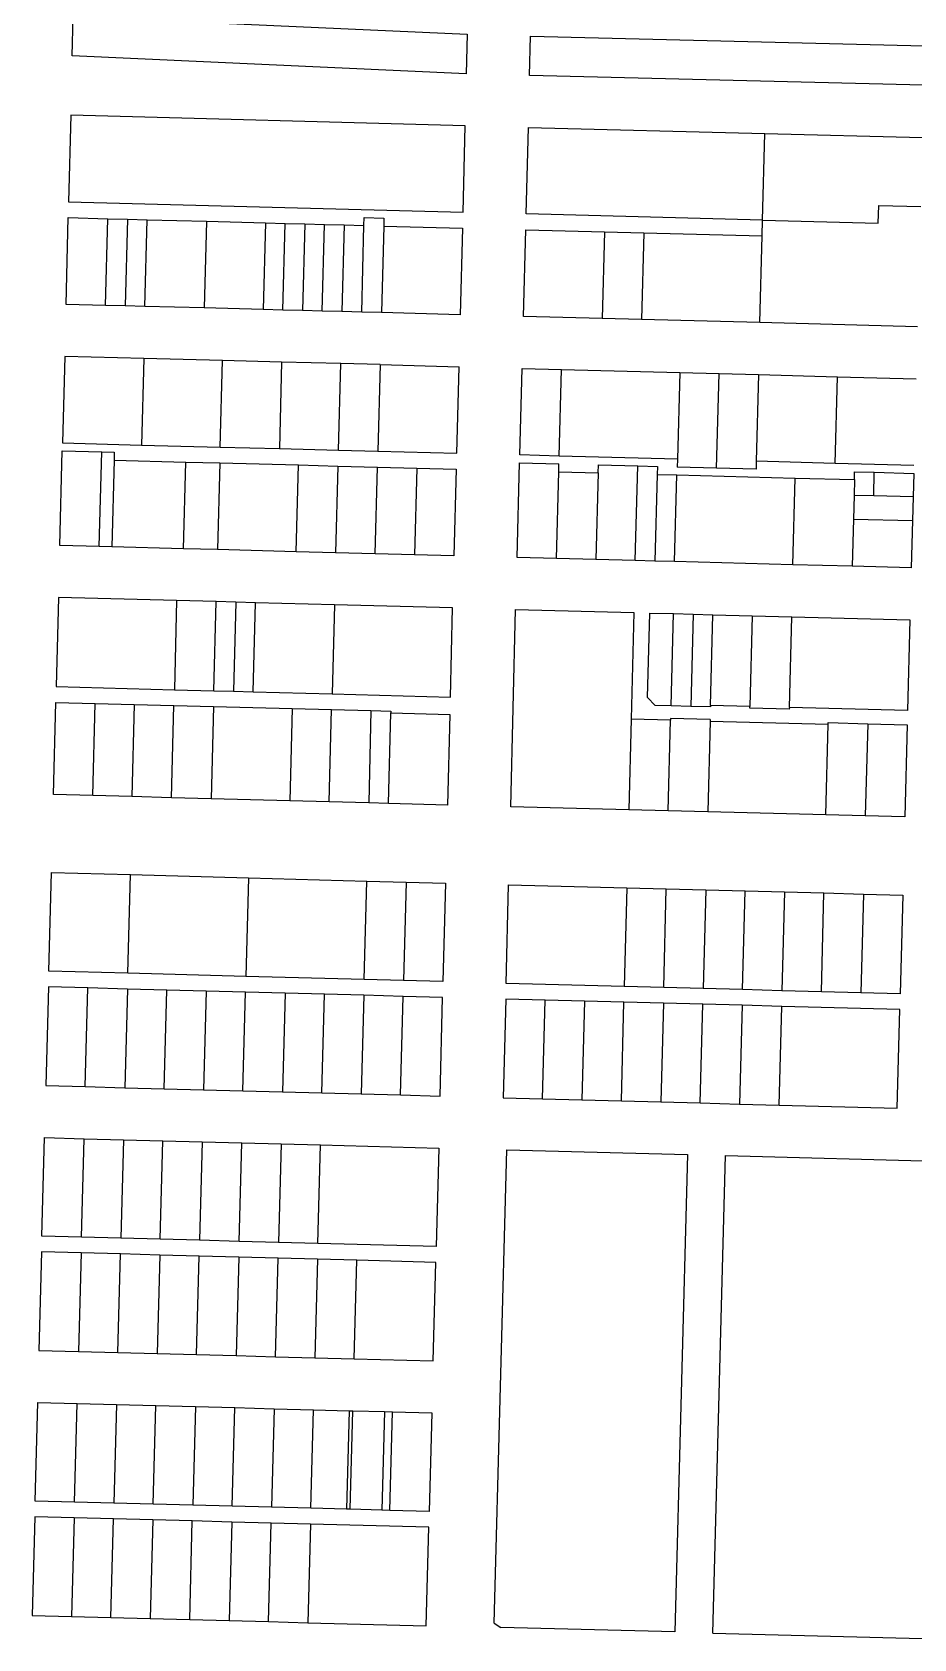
# Model space of a CAD drawing. Header units: inches. Extents: x 486468 to 494399, y 5455955 to 5460553.
# Drawn here: x 490618 to 490958, y 5456439 to 5457060 of the extents above; entities that cross this region are included whole.
import ezdxf

# ---------------------------------------------------------------- set-up
doc = ezdxf.new("R2010")
doc.units = ezdxf.units.IN
doc.header["$MEASUREMENT"] = 0
doc.layers.add('ParcelLines', color=10, linetype='Continuous')

msp = doc.modelspace()

# ---------------------------------------------------------------- linework, layer by layer
at = {"layer": 'ParcelLines', "color": 1}
for p, q in [((490633.114, 5457050.574), (490633.514, 5457065.824)), ((490633.514, 5457065.824), (490785.714, 5457058.931)), ((490785.714, 5457058.931), (490785.315, 5457043.73)), ((490809.715, 5457043.081), (490810.114, 5457058.282)), ((490810.114, 5457058.282), (490962.363, 5457054.431)), ((490785.315, 5457043.73), (490633.114, 5457050.574)), ((490961.963, 5457039.23), (490809.715, 5457043.081)), ((490632.615, 5457027.674), (490631.715, 5456994.223)), ((490784.915, 5457023.58), (490632.615, 5457027.674)), ((490784.066, 5456990.179), (490784.915, 5457023.58)), ((490808.416, 5456989.53), (490809.315, 5457022.931)), ((490809.315, 5457022.931), (490900.664, 5457020.621)), ((490899.765, 5456987.13), (490900.664, 5457020.621)), ((490900.664, 5457020.621), (490961.564, 5457019.08)), ((490631.715, 5456994.223), (490784.066, 5456990.179)), ((490899.765, 5456987.13), (490808.416, 5456989.53)), ((490944.465, 5456985.98), (490944.664, 5456992.83)), ((490630.716, 5456954.623), (490631.566, 5456988.123)), ((490631.566, 5456988.123), (490646.816, 5456987.714)), ((490645.966, 5456954.224), (490646.816, 5456987.714)), ((490646.816, 5456987.714), (490654.416, 5456987.514)), ((490654.416, 5456987.514), (490653.566, 5456954.024)), ((490654.416, 5456987.514), (490662.066, 5456987.315)), ((490661.166, 5456953.824), (490662.066, 5456987.315)), ((490662.066, 5456987.315), (490684.916, 5456986.705)), ((490684.916, 5456986.705), (490707.766, 5456986.096)), ((490707.766, 5456986.096), (490715.366, 5456985.897)), ((490715.366, 5456985.897), (490722.966, 5456985.687)), ((490722.966, 5456985.687), (490730.566, 5456985.487)), ((490730.566, 5456985.487), (490738.216, 5456985.278)), ((490738.216, 5456985.278), (490737.317, 5456951.827)), ((490738.216, 5456985.278), (490745.817, 5456985.078)), ((490744.967, 5456951.627), (490745.817, 5456985.078)), ((490745.817, 5456985.078), (490745.915, 5456988.128)), ((490745.915, 5456988.128), (490753.516, 5456987.928)), ((490753.416, 5456984.878), (490752.567, 5456951.428)), ((490753.516, 5456987.928), (490753.416, 5456984.878)), ((490753.416, 5456984.878), (490783.916, 5456984.079)), ((490783.916, 5456984.079), (490783.018, 5456950.629)), ((490807.418, 5456949.98), (490808.266, 5456983.43)), ((490808.266, 5456983.43), (490838.716, 5456982.65)), ((490838.716, 5456982.65), (490853.966, 5456982.26)), ((490899.615, 5456981.08), (490899.765, 5456987.13)), ((490899.765, 5456987.13), (490944.465, 5456985.98)), ((490853.966, 5456982.26), (490899.615, 5456981.08)), ((490898.766, 5456947.579), (490899.615, 5456981.08)), ((490645.966, 5456954.224), (490630.716, 5456954.623)), ((490653.566, 5456954.024), (490645.966, 5456954.224)), ((490661.166, 5456953.824), (490653.566, 5456954.024)), ((490684.017, 5456953.225), (490661.166, 5456953.824)), ((490706.867, 5456952.626), (490684.017, 5456953.225)), ((490714.517, 5456952.426), (490706.867, 5456952.626)), ((490722.117, 5456952.226), (490714.517, 5456952.426)), ((490729.717, 5456952.027), (490722.117, 5456952.226)), ((490737.317, 5456951.827), (490729.717, 5456952.027)), ((490744.967, 5456951.627), (490737.317, 5456951.827)), ((490752.567, 5456951.428), (490744.967, 5456951.627)), ((490783.018, 5456950.629), (490752.567, 5456951.428)), ((490837.867, 5456949.18), (490807.418, 5456949.98)), ((490853.066, 5456948.78), (490837.867, 5456949.18)), ((490898.766, 5456947.579), (490853.066, 5456948.78)), ((490959.665, 5456945.979), (490898.766, 5456947.579)), ((490630.217, 5456934.523), (490629.367, 5456901.072)), ((490660.717, 5456933.724), (490630.217, 5456934.523)), ((490660.717, 5456933.724), (490659.818, 5456900.273)), ((490691.167, 5456932.925), (490660.717, 5456933.724)), ((490690.268, 5456899.475), (490691.167, 5456932.925)), ((490713.967, 5456932.326), (490691.167, 5456932.925)), ((490713.967, 5456932.326), (490713.118, 5456898.875)), ((490736.818, 5456931.727), (490713.967, 5456932.326)), ((490735.918, 5456898.276), (490736.818, 5456931.727)), ((490752.068, 5456931.327), (490736.818, 5456931.727)), ((490752.068, 5456931.327), (490751.168, 5456897.877)), ((490752.068, 5456931.327), (490782.518, 5456930.528)), ((490781.619, 5456897.078), (490782.518, 5456930.528)), ((490805.969, 5456896.429), (490806.868, 5456929.879)), ((490806.868, 5456929.879), (490822.118, 5456929.479)), ((490821.219, 5456896.029), (490822.118, 5456929.479)), ((490822.118, 5456929.479), (490867.767, 5456928.279)), ((490867.767, 5456928.279), (490866.867, 5456894.829)), ((490867.767, 5456928.279), (490883.016, 5456927.879)), ((490882.017, 5456891.379), (490883.016, 5456927.879)), ((490883.016, 5456927.879), (490898.216, 5456927.479)), ((490898.216, 5456927.479), (490897.317, 5456894.029)), ((490898.216, 5456927.479), (490928.666, 5456926.679)), ((490927.767, 5456893.179), (490928.666, 5456926.679)), ((490928.666, 5456926.679), (490959.116, 5456925.879)), ((490628.318, 5456861.472), (490629.267, 5456898.022)), ((490629.267, 5456898.022), (490644.517, 5456897.603)), ((490629.367, 5456901.072), (490659.818, 5456900.273)), ((490643.518, 5456861.072), (490644.517, 5456897.603)), ((490644.517, 5456897.603), (490649.367, 5456897.473)), ((490649.367, 5456897.473), (490649.268, 5456894.423)), ((490659.818, 5456900.273), (490690.268, 5456899.475)), ((490690.268, 5456899.475), (490713.118, 5456898.875)), ((490713.118, 5456898.875), (490735.918, 5456898.276)), ((490735.918, 5456898.276), (490751.168, 5456897.877)), ((490751.168, 5456897.877), (490781.619, 5456897.078)), ((490821.219, 5456896.029), (490805.969, 5456896.429)), ((490866.867, 5456894.829), (490821.219, 5456896.029)), ((490649.268, 5456894.423), (490677.018, 5456893.704)), ((490677.018, 5456893.704), (490690.118, 5456893.354)), ((490690.118, 5456893.354), (490689.219, 5456859.874)), ((490690.118, 5456893.354), (490720.568, 5456892.566)), ((490719.669, 5456859.075), (490720.568, 5456892.566)), ((490720.568, 5456892.566), (490735.768, 5456892.166)), ((490735.768, 5456892.166), (490734.869, 5456858.676)), ((490735.768, 5456892.166), (490751.019, 5456891.767)), ((490750.119, 5456858.276), (490751.019, 5456891.767)), ((490751.019, 5456891.767), (490766.219, 5456891.377)), ((490766.219, 5456891.377), (490765.319, 5456857.877)), ((490766.219, 5456891.377), (490781.469, 5456890.978)), ((490781.469, 5456890.978), (490780.57, 5456857.477)), ((490804.92, 5456856.828), (490805.919, 5456893.379)), ((490805.919, 5456893.379), (490821.119, 5456892.979)), ((490820.17, 5456856.428), (490821.04, 5456889.938)), ((490821.04, 5456889.938), (490821.119, 5456892.979)), ((490821.04, 5456889.938), (490836.285, 5456889.538)), ((490836.285, 5456889.538), (490835.37, 5456856.028)), ((490836.285, 5456889.538), (490836.369, 5456892.579)), ((490836.369, 5456892.579), (490851.569, 5456892.179)), ((490850.619, 5456855.628), (490851.569, 5456892.179)), ((490851.569, 5456892.179), (490859.218, 5456891.979)), ((490859.218, 5456891.979), (490859.119, 5456888.929)), ((490866.867, 5456894.829), (490866.817, 5456891.779)), ((490882.017, 5456891.379), (490866.817, 5456891.779)), ((490897.267, 5456890.979), (490882.017, 5456891.379)), ((490897.317, 5456894.029), (490897.267, 5456890.979)), ((490927.767, 5456893.179), (490897.317, 5456894.029)), ((490958.266, 5456892.329), (490927.767, 5456893.179)), ((490935.267, 5456886.929), (490935.317, 5456889.979)), ((490935.317, 5456889.979), (490942.917, 5456889.759)), ((490942.917, 5456889.759), (490958.166, 5456889.328)), ((490859.119, 5456888.929), (490858.219, 5456855.428)), ((490859.119, 5456888.929), (490866.717, 5456888.729)), ((490865.819, 5456855.228), (490866.717, 5456888.729)), ((490866.717, 5456888.729), (490912.417, 5456887.529)), ((490911.518, 5456854.028), (490912.417, 5456887.529)), ((490935.267, 5456886.929), (490935.107, 5456880.828)), ((490958.166, 5456889.328), (490957.927, 5456880.228)), ((490935.107, 5456880.828), (490934.857, 5456871.678)), ((490942.717, 5456880.628), (490935.107, 5456880.828)), ((490957.927, 5456880.228), (490957.687, 5456871.078)), ((490934.857, 5456871.678), (490934.367, 5456853.428)), ((490957.687, 5456871.078), (490957.217, 5456852.828)), ((490643.518, 5456861.072), (490628.318, 5456861.472)), ((490648.418, 5456860.943), (490643.518, 5456861.072)), ((490676.118, 5456860.214), (490648.418, 5456860.943)), ((490689.219, 5456859.874), (490676.118, 5456860.214)), ((490719.669, 5456859.075), (490689.219, 5456859.874)), ((490734.869, 5456858.676), (490719.669, 5456859.075)), ((490750.119, 5456858.276), (490734.869, 5456858.676)), ((490765.319, 5456857.877), (490750.119, 5456858.276)), ((490780.57, 5456857.477), (490765.319, 5456857.877)), ((490820.17, 5456856.428), (490804.92, 5456856.828)), ((490835.37, 5456856.028), (490820.17, 5456856.428)), ((490850.619, 5456855.628), (490835.37, 5456856.028)), ((490858.219, 5456855.428), (490850.619, 5456855.628)), ((490865.819, 5456855.228), (490858.219, 5456855.428)), ((490911.518, 5456854.028), (490865.819, 5456855.228)), ((490934.367, 5456853.428), (490911.518, 5456854.028)), ((490957.217, 5456852.828), (490934.367, 5456853.428)), ((490627.768, 5456841.372), (490626.869, 5456806.972)), ((490673.419, 5456840.173), (490627.768, 5456841.372)), ((490688.669, 5456839.774), (490673.419, 5456840.173)), ((490696.269, 5456839.574), (490688.669, 5456839.774)), ((490703.869, 5456839.374), (490696.269, 5456839.574)), ((490734.369, 5456838.575), (490703.869, 5456839.374)), ((490734.369, 5456838.575), (490733.47, 5456804.146)), ((490780.02, 5456837.377), (490734.369, 5456838.575)), ((490779.171, 5456802.927), (490780.02, 5456837.377)), ((490802.472, 5456760.527), (490804.37, 5456836.728)), ((490804.37, 5456836.728), (490850.07, 5456835.528)), ((490850.07, 5456835.528), (490849.021, 5456794.428)), ((490855.32, 5456802.778), (490856.17, 5456835.378)), ((490856.17, 5456835.378), (490865.32, 5456835.138)), ((490865.32, 5456835.138), (490872.92, 5456834.938)), ((490872.92, 5456834.938), (490880.519, 5456834.738)), ((490880.519, 5456834.738), (490895.768, 5456834.328)), ((490895.768, 5456834.328), (490894.87, 5456799.278)), ((490895.768, 5456834.328), (490911.018, 5456833.928)), ((490910.12, 5456798.878), (490911.018, 5456833.928)), ((490911.018, 5456833.928), (490956.668, 5456832.728)), ((490956.668, 5456832.728), (490955.769, 5456797.678)), ((490626.869, 5456806.972), (490672.57, 5456805.764)), ((490672.57, 5456805.764), (490687.77, 5456805.364)), ((490687.77, 5456805.364), (490695.42, 5456805.165)), ((490695.42, 5456805.165), (490703.02, 5456804.965)), ((490703.02, 5456804.965), (490733.47, 5456804.146)), ((490733.47, 5456804.146), (490779.171, 5456802.927)), ((490858.32, 5456799.628), (490855.32, 5456802.778)), ((490625.82, 5456765.272), (490626.719, 5456800.872)), ((490626.719, 5456800.872), (490641.969, 5456800.473)), ((490641.07, 5456764.862), (490641.969, 5456800.473)), ((490641.969, 5456800.473), (490657.069, 5456800.073)), ((490657.069, 5456800.073), (490656.17, 5456764.453)), ((490657.069, 5456800.073), (490672.42, 5456799.674)), ((490671.52, 5456764.043), (490672.42, 5456799.674)), ((490672.42, 5456799.674), (490687.62, 5456799.274)), ((490687.62, 5456799.274), (490686.721, 5456763.634)), ((490687.62, 5456799.274), (490718.07, 5456798.475)), ((490718.07, 5456798.475), (490717.171, 5456762.815)), ((490718.07, 5456798.475), (490733.32, 5456798.076)), ((490732.421, 5456762.405), (490733.32, 5456798.076)), ((490733.32, 5456798.076), (490748.52, 5456797.676)), ((490748.52, 5456797.676), (490747.621, 5456761.996)), ((490748.52, 5456797.676), (490756.171, 5456797.476)), ((490755.271, 5456761.786), (490756.121, 5456796.826)), ((490756.171, 5456797.476), (490756.121, 5456796.826)), ((490756.121, 5456796.826), (490778.971, 5456796.227)), ((490864.42, 5456799.468), (490858.32, 5456799.628)), ((490872.02, 5456799.278), (490864.42, 5456799.468)), ((490879.62, 5456799.078), (490872.02, 5456799.278)), ((490879.62, 5456799.678), (490879.62, 5456799.078)), ((490894.87, 5456799.278), (490879.62, 5456799.678)), ((490894.87, 5456798.678), (490894.87, 5456799.278)), ((490910.07, 5456798.278), (490894.87, 5456798.678)), ((490910.12, 5456798.878), (490910.07, 5456798.278)), ((490955.769, 5456797.678), (490910.12, 5456798.878)), ((490778.971, 5456796.227), (490778.072, 5456761.177)), ((490849.021, 5456794.428), (490848.121, 5456759.348)), ((490864.271, 5456794.028), (490849.021, 5456794.428)), ((490863.371, 5456758.948), (490864.271, 5456794.028)), ((490864.27, 5456794.628), (490864.271, 5456794.028)), ((490879.52, 5456794.228), (490864.27, 5456794.628)), ((490879.47, 5456793.628), (490878.571, 5456758.558)), ((490879.52, 5456794.228), (490879.47, 5456793.628)), ((490879.47, 5456793.628), (490925.17, 5456792.428)), ((490924.271, 5456757.368), (490925.17, 5456792.428)), ((490925.17, 5456793.028), (490940.42, 5456792.628)), ((490925.17, 5456792.428), (490925.17, 5456793.028)), ((490940.42, 5456792.628), (490939.47, 5456756.978)), ((490940.42, 5456792.628), (490955.619, 5456792.228)), ((490955.619, 5456792.228), (490954.72, 5456756.578)), ((490641.07, 5456764.862), (490625.82, 5456765.272)), ((490656.17, 5456764.453), (490641.07, 5456764.862)), ((490671.52, 5456764.043), (490656.17, 5456764.453)), ((490686.721, 5456763.634), (490671.52, 5456764.043)), ((490717.171, 5456762.815), (490686.721, 5456763.634)), ((490732.421, 5456762.405), (490717.171, 5456762.815)), ((490747.621, 5456761.996), (490732.421, 5456762.405)), ((490755.271, 5456761.786), (490747.621, 5456761.996)), ((490778.072, 5456761.177), (490755.271, 5456761.786)), ((490848.121, 5456759.348), (490802.472, 5456760.527)), ((490863.371, 5456758.948), (490848.121, 5456759.348)), ((490878.571, 5456758.558), (490863.371, 5456758.948)), ((490924.271, 5456757.368), (490878.571, 5456758.558)), ((490939.47, 5456756.978), (490924.271, 5456757.368)), ((490954.72, 5456756.578), (490939.47, 5456756.978)), ((490624.121, 5456697.021), (490625.12, 5456735.121)), ((490625.12, 5456735.121), (490655.571, 5456734.302)), ((490654.571, 5456696.212), (490655.571, 5456734.302)), ((490655.571, 5456734.302), (490701.221, 5456733.074)), ((490701.221, 5456733.074), (490700.222, 5456694.993)), ((490701.221, 5456733.074), (490746.872, 5456731.845)), ((490745.923, 5456693.785), (490746.872, 5456731.845)), ((490746.872, 5456731.845), (490762.122, 5456731.436)), ((490762.122, 5456731.436), (490761.123, 5456693.375)), ((490762.122, 5456731.436), (490777.322, 5456731.026)), ((490777.322, 5456731.026), (490776.323, 5456692.976)), ((490800.723, 5456692.276), (490801.672, 5456730.377)), ((490801.672, 5456730.377), (490847.372, 5456729.187)), ((490847.372, 5456729.187), (490846.373, 5456691.077)), ((490847.372, 5456729.187), (490862.572, 5456728.797)), ((490861.623, 5456690.677), (490862.572, 5456728.797)), ((490862.572, 5456728.797), (490877.822, 5456728.397)), ((490877.822, 5456728.397), (490876.823, 5456690.277)), ((490877.822, 5456728.397), (490893.022, 5456728.007)), ((490892.072, 5456689.877), (490893.022, 5456728.007)), ((490893.022, 5456728.007), (490908.271, 5456727.607)), ((490908.271, 5456727.607), (490907.272, 5456689.477)), ((490908.271, 5456727.607), (490923.471, 5456727.217)), ((490922.522, 5456689.077), (490923.471, 5456727.217)), ((490923.471, 5456727.217), (490938.721, 5456726.817)), ((490938.721, 5456726.817), (490937.722, 5456688.677)), ((490938.721, 5456726.817), (490953.921, 5456726.427)), ((490953.921, 5456726.427), (490952.972, 5456688.277)), ((490623.971, 5456690.921), (490622.972, 5456652.82)), ((490639.171, 5456690.521), (490623.971, 5456690.921)), ((490654.571, 5456696.212), (490624.121, 5456697.021)), ((490700.222, 5456694.993), (490654.571, 5456696.212)), ((490745.923, 5456693.785), (490700.222, 5456694.993)), ((490761.123, 5456693.375), (490745.923, 5456693.785)), ((490776.323, 5456692.976), (490761.123, 5456693.375)), ((490846.373, 5456691.077), (490800.723, 5456692.276)), ((490861.623, 5456690.677), (490846.373, 5456691.077)), ((490638.172, 5456652.421), (490639.171, 5456690.521)), ((490654.422, 5456690.112), (490639.171, 5456690.521)), ((490654.422, 5456690.112), (490653.422, 5456652.012)), ((490669.622, 5456689.712), (490654.422, 5456690.112)), ((490668.623, 5456651.613), (490669.622, 5456689.712)), ((490684.872, 5456689.303), (490669.622, 5456689.712)), ((490684.872, 5456689.303), (490683.873, 5456651.203)), ((490700.072, 5456688.903), (490684.872, 5456689.303)), ((490699.073, 5456650.804), (490700.072, 5456688.903)), ((490715.322, 5456688.494), (490700.072, 5456688.903)), ((490715.322, 5456688.494), (490714.323, 5456650.394)), ((490730.523, 5456688.084), (490715.322, 5456688.494)), ((490729.523, 5456649.994), (490730.523, 5456688.084)), ((490745.723, 5456687.685), (490730.523, 5456688.084)), ((490745.723, 5456687.685), (490744.773, 5456649.585)), ((490760.973, 5456687.275), (490745.723, 5456687.685)), ((490759.974, 5456649.185), (490760.973, 5456687.275)), ((490776.173, 5456686.875), (490760.973, 5456687.275)), ((490775.224, 5456648.776), (490776.173, 5456686.875)), ((490800.573, 5456686.226), (490799.574, 5456648.127)), ((490815.773, 5456685.826), (490800.573, 5456686.226)), ((490814.774, 5456647.727), (490815.773, 5456685.826)), ((490831.023, 5456685.426), (490815.773, 5456685.826)), ((490831.023, 5456685.426), (490830.024, 5456647.317)), ((490846.223, 5456685.027), (490831.023, 5456685.426)), ((490845.274, 5456646.907), (490846.223, 5456685.027)), ((490861.473, 5456684.627), (490846.223, 5456685.027)), ((490876.823, 5456690.277), (490861.623, 5456690.677)), ((490892.072, 5456689.877), (490876.823, 5456690.277)), ((490907.272, 5456689.477), (490892.072, 5456689.877)), ((490922.522, 5456689.077), (490907.272, 5456689.477)), ((490937.722, 5456688.677), (490922.522, 5456689.077)), ((490952.972, 5456688.277), (490937.722, 5456688.677)), ((490861.473, 5456684.627), (490860.474, 5456646.507)), ((490876.673, 5456684.227), (490861.473, 5456684.627)), ((490875.724, 5456646.097), (490876.673, 5456684.227)), ((490891.923, 5456683.827), (490876.673, 5456684.227)), ((490891.923, 5456683.827), (490890.923, 5456645.697)), ((490907.172, 5456683.427), (490891.923, 5456683.827)), ((490906.123, 5456645.297), (490907.172, 5456683.427)), ((490952.822, 5456682.227), (490907.172, 5456683.427)), ((490951.823, 5456644.077), (490952.822, 5456682.227)), ((490622.972, 5456652.82), (490638.172, 5456652.421)), ((490638.172, 5456652.421), (490653.422, 5456652.012)), ((490653.422, 5456652.012), (490668.623, 5456651.613)), ((490668.623, 5456651.613), (490683.873, 5456651.203)), ((490683.873, 5456651.203), (490699.073, 5456650.804)), ((490699.073, 5456650.804), (490714.323, 5456650.394)), ((490714.323, 5456650.394), (490729.523, 5456649.994)), ((490729.523, 5456649.994), (490744.773, 5456649.585)), ((490744.773, 5456649.585), (490759.974, 5456649.185)), ((490759.974, 5456649.185), (490775.224, 5456648.776)), ((490799.574, 5456648.127), (490814.774, 5456647.727)), ((490814.774, 5456647.727), (490830.024, 5456647.317)), ((490830.024, 5456647.317), (490845.274, 5456646.907)), ((490845.274, 5456646.907), (490860.474, 5456646.507)), ((490860.474, 5456646.507), (490875.724, 5456646.097)), ((490875.724, 5456646.097), (490890.923, 5456645.697)), ((490890.923, 5456645.697), (490906.123, 5456645.297)), ((490906.123, 5456645.297), (490951.823, 5456644.077)), ((490621.424, 5456594.671), (490622.422, 5456632.721)), ((490622.422, 5456632.721), (490637.673, 5456632.312)), ((490636.673, 5456594.261), (490637.673, 5456632.312)), ((490637.673, 5456632.312), (490652.873, 5456631.912)), ((490652.873, 5456631.912), (490651.873, 5456593.862)), ((490652.873, 5456631.912), (490668.123, 5456631.502)), ((490667.124, 5456593.452), (490668.123, 5456631.502)), ((490668.123, 5456631.502), (490683.323, 5456631.103)), ((490683.323, 5456631.103), (490682.324, 5456593.052)), ((490683.323, 5456631.103), (490698.573, 5456630.693)), ((490697.574, 5456592.643), (490698.573, 5456630.693)), ((490698.573, 5456630.693), (490713.774, 5456630.294)), ((490713.774, 5456630.294), (490712.774, 5456592.243)), ((490713.774, 5456630.294), (490729.024, 5456629.884)), ((490728.024, 5456591.834), (490729.024, 5456629.884)), ((490729.024, 5456629.884), (490774.674, 5456628.675)), ((490774.674, 5456628.675), (490773.675, 5456590.625)), ((490796.161, 5456445.142), (490800.972, 5456628.049)), ((490800.972, 5456628.049), (490870.806, 5456626.202)), ((490870.806, 5456626.202), (490865.928, 5456441.748)), ((490880.562, 5456441.305), (490885.44, 5456625.761)), ((490885.44, 5456625.761), (490971.329, 5456623.479)), ((490636.673, 5456594.261), (490621.424, 5456594.671)), ((490651.873, 5456593.862), (490636.673, 5456594.261)), ((490667.124, 5456593.452), (490651.873, 5456593.862)), ((490682.324, 5456593.052), (490667.124, 5456593.452)), ((490697.574, 5456592.643), (490682.324, 5456593.052)), ((490712.774, 5456592.243), (490697.574, 5456592.643)), ((490728.024, 5456591.834), (490712.774, 5456592.243)), ((490773.675, 5456590.625), (490728.024, 5456591.834)), ((490621.274, 5456588.571), (490620.275, 5456550.52)), ((490636.524, 5456588.161), (490621.274, 5456588.571)), ((490636.524, 5456588.161), (490635.525, 5456550.111)), ((490651.724, 5456587.761), (490636.524, 5456588.161)), ((490650.725, 5456549.711), (490651.724, 5456587.761)), ((490666.974, 5456587.352), (490651.724, 5456587.761)), ((490666.974, 5456587.352), (490665.975, 5456549.301)), ((490682.174, 5456586.952), (490666.974, 5456587.352)), ((490681.175, 5456548.902), (490682.174, 5456586.952)), ((490697.424, 5456586.543), (490682.174, 5456586.952)), ((490697.424, 5456586.543), (490696.425, 5456548.492)), ((490712.624, 5456586.143), (490697.424, 5456586.543)), ((490711.625, 5456548.093), (490712.624, 5456586.143)), ((490727.875, 5456585.734), (490712.624, 5456586.143)), ((490727.875, 5456585.734), (490726.875, 5456547.683)), ((490743.075, 5456585.334), (490727.875, 5456585.734)), ((490742.076, 5456547.283), (490743.075, 5456585.334)), ((490773.525, 5456584.525), (490743.075, 5456585.334)), ((490772.526, 5456546.474), (490773.525, 5456584.525)), ((490620.275, 5456550.52), (490635.525, 5456550.111)), ((490635.525, 5456550.111), (490650.725, 5456549.711)), ((490650.725, 5456549.711), (490665.975, 5456549.301)), ((490665.975, 5456549.301), (490681.175, 5456548.902)), ((490681.175, 5456548.902), (490696.425, 5456548.492)), ((490696.425, 5456548.492), (490711.625, 5456548.093)), ((490711.625, 5456548.093), (490726.875, 5456547.683)), ((490726.875, 5456547.683), (490742.076, 5456547.283)), ((490742.076, 5456547.283), (490772.526, 5456546.474)), ((490618.776, 5456492.319), (490619.775, 5456530.42)), ((490619.775, 5456530.42), (490634.975, 5456530.02)), ((490633.976, 5456491.92), (490634.975, 5456530.02)), ((490634.975, 5456530.02), (490650.226, 5456529.611)), ((490650.226, 5456529.611), (490649.226, 5456491.521)), ((490650.226, 5456529.611), (490665.425, 5456529.211)), ((490664.427, 5456491.122), (490665.425, 5456529.211)), ((490665.425, 5456529.211), (490680.675, 5456528.801)), ((490680.675, 5456528.801), (490679.676, 5456490.722)), ((490680.675, 5456528.801), (490695.875, 5456528.402)), ((490694.876, 5456490.322), (490695.875, 5456528.402)), ((490695.875, 5456528.402), (490711.126, 5456527.992)), ((490711.126, 5456527.992), (490710.076, 5456489.923)), ((490711.126, 5456527.992), (490726.326, 5456527.593)), ((490725.327, 5456489.523), (490726.326, 5456527.593)), ((490726.326, 5456527.593), (490740.026, 5456527.223)), ((490740.026, 5456527.223), (490739.027, 5456489.163)), ((490740.026, 5456527.223), (490741.526, 5456527.183)), ((490740.527, 5456489.123), (490741.526, 5456527.183)), ((490741.526, 5456527.183), (490753.726, 5456526.863)), ((490753.726, 5456526.863), (490752.727, 5456488.804)), ((490753.726, 5456526.863), (490756.776, 5456526.773)), ((490755.777, 5456488.724), (490756.776, 5456526.773)), ((490756.776, 5456526.773), (490771.976, 5456526.374)), ((490771.976, 5456526.374), (490770.977, 5456488.324)), ((490633.976, 5456491.92), (490618.776, 5456492.319)), ((490618.626, 5456486.219), (490617.627, 5456448.17)), ((490633.826, 5456485.821), (490618.626, 5456486.219)), ((490649.226, 5456491.521), (490633.976, 5456491.92)), ((490664.427, 5456491.122), (490649.226, 5456491.521)), ((490679.676, 5456490.722), (490664.427, 5456491.122)), ((490694.876, 5456490.322), (490679.676, 5456490.722)), ((490710.076, 5456489.923), (490694.876, 5456490.322)), ((490725.327, 5456489.523), (490710.076, 5456489.923)), ((490739.027, 5456489.163), (490725.327, 5456489.523)), ((490740.527, 5456489.123), (490739.027, 5456489.163)), ((490752.727, 5456488.804), (490740.527, 5456489.123)), ((490755.777, 5456488.724), (490752.727, 5456488.804)), ((490770.977, 5456488.324), (490755.777, 5456488.724)), ((490633.826, 5456485.821), (490632.827, 5456447.77)), ((490649.027, 5456485.421), (490633.826, 5456485.821)), ((490648.027, 5456447.361), (490649.027, 5456485.421)), ((490664.277, 5456485.022), (490649.027, 5456485.421)), ((490664.277, 5456485.022), (490663.278, 5456446.951)), ((490679.477, 5456484.622), (490664.277, 5456485.022)), ((490678.478, 5456446.551), (490679.477, 5456484.622)), ((490694.726, 5456484.222), (490679.477, 5456484.622)), ((490694.726, 5456484.222), (490693.728, 5456446.142)), ((490709.926, 5456483.823), (490694.726, 5456484.222)), ((490708.928, 5456445.742), (490709.926, 5456483.823)), ((490725.177, 5456483.423), (490709.926, 5456483.823)), ((490725.177, 5456483.423), (490724.178, 5456445.332)), ((490770.827, 5456482.224), (490725.177, 5456483.423)), ((490769.829, 5456444.123), (490770.827, 5456482.224)), ((490617.627, 5456448.17), (490632.827, 5456447.77)), ((490632.827, 5456447.77), (490648.027, 5456447.361)), ((490648.027, 5456447.361), (490663.278, 5456446.951)), ((490663.278, 5456446.951), (490678.478, 5456446.551)), ((490678.478, 5456446.551), (490693.728, 5456446.142)), ((490693.728, 5456446.142), (490708.928, 5456445.742)), ((490708.928, 5456445.742), (490724.178, 5456445.332)), ((490724.178, 5456445.332), (490769.829, 5456444.123)), ((490796.161, 5456445.142), (490798.717, 5456443.476)), ((490865.928, 5456441.748), (490798.717, 5456443.476)), ((490880.562, 5456441.305), (490966.452, 5456439.08))]:
    msp.add_line(p, q, dxfattribs=at)
for points in [[(490944.664, 5456992.83), (490960.864, 5456992.43), (490960.874, 5456992.43)], [(490684.916, 5456986.705), (490684.916, 5456986.675), (490684.017, 5456953.225)], [(490707.766, 5456986.096), (490707.766, 5456986.076), (490706.867, 5456952.626)], [(490714.517, 5456952.426), (490715.366, 5456985.877), (490715.366, 5456985.897)], [(490722.966, 5456985.687), (490722.966, 5456985.677), (490722.117, 5456952.226)], [(490729.717, 5456952.027), (490730.566, 5456985.477), (490730.566, 5456985.487)], [(490838.716, 5456982.65), (490838.716, 5456982.63), (490837.867, 5456949.18)], [(490853.966, 5456982.26), (490853.966, 5456982.23), (490853.066, 5456948.78)], [(490649.268, 5456894.423), (490648.418, 5456860.973), (490648.418, 5456860.943)], [(490676.118, 5456860.214), (490676.118, 5456860.224), (490677.018, 5456893.704)], [(490942.717, 5456880.628), (490942.917, 5456889.729), (490942.917, 5456889.759)], [(490912.417, 5456887.529), (490935.217, 5456886.929), (490935.267, 5456886.929)], [(490957.927, 5456880.228), (490957.917, 5456880.228), (490942.717, 5456880.628)], [(490934.857, 5456871.678), (490934.867, 5456871.678), (490957.667, 5456871.078), (490957.687, 5456871.078)], [(490673.419, 5456840.173), (490672.57, 5456805.774), (490672.57, 5456805.764)], [(490687.77, 5456805.364), (490687.77, 5456805.374), (490688.669, 5456839.774)], [(490696.269, 5456839.574), (490695.42, 5456805.175), (490695.42, 5456805.165)], [(490703.02, 5456804.965), (490703.02, 5456804.975), (490703.869, 5456839.374)], [(490864.42, 5456799.468), (490865.32, 5456835.128), (490865.32, 5456835.138)], [(490872.92, 5456834.938), (490872.92, 5456834.928), (490872.02, 5456799.278)], [(490879.62, 5456799.678), (490880.519, 5456834.728), (490880.519, 5456834.738)]]:
    msp.add_lwpolyline(points, dxfattribs=at)

doc.saveas('drawing.dxf')
